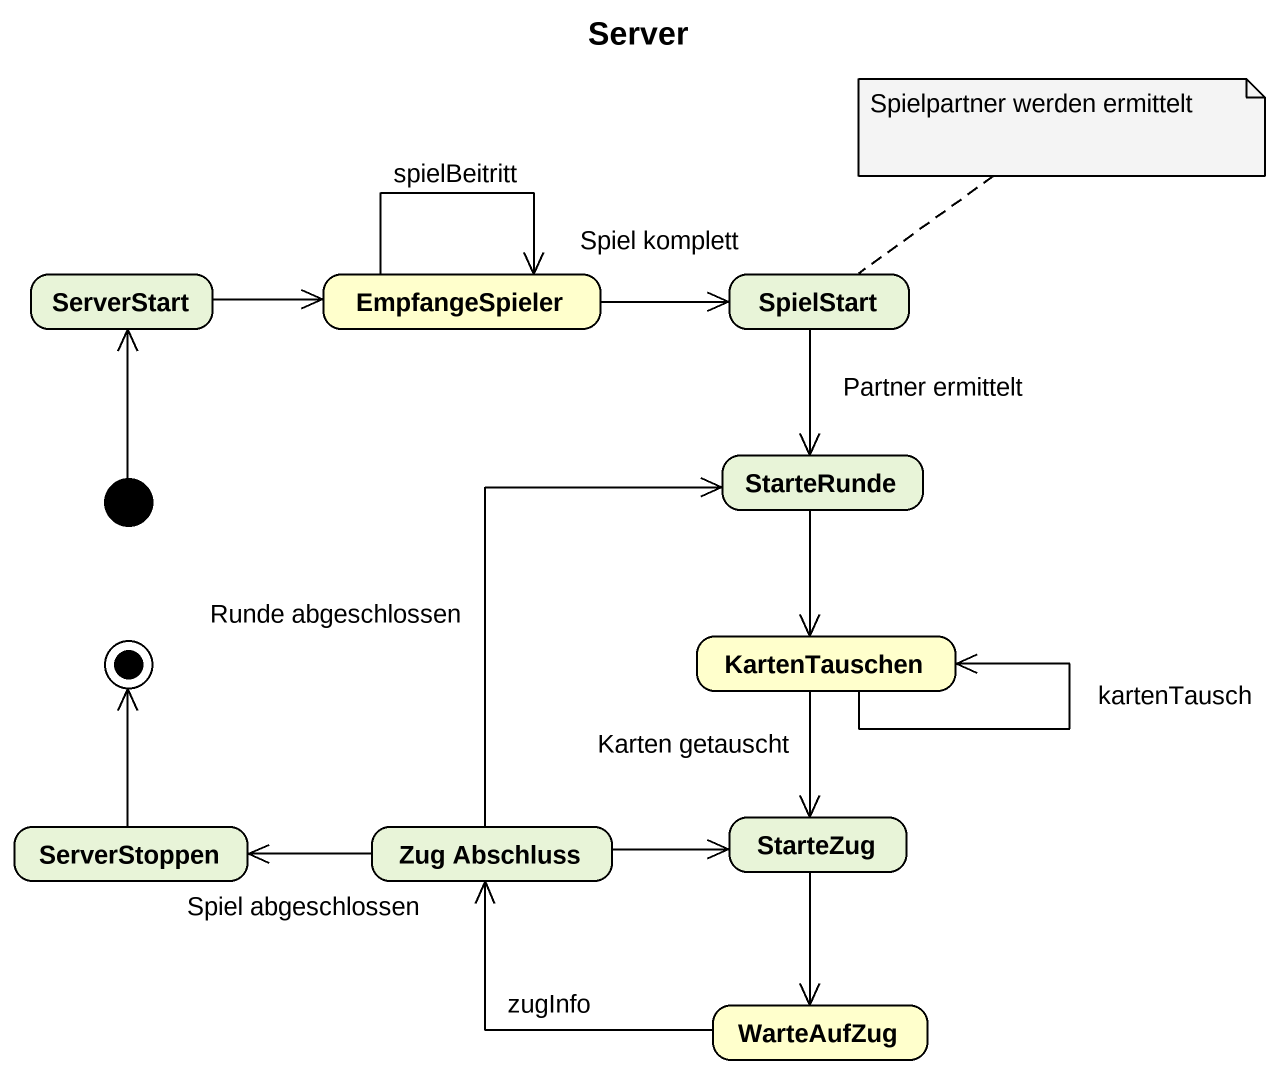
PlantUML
@startuml
title Server
hide empty description
state ServerStart
state EmpfangeSpieler #FFFFCC
state SpielStart
state StarteRunde
state KartenTauschen #FFFFCC
state ServerStoppen
state "Zug Abschluss" as Zug_Abschluss
state StarteZug
state WarteAufZug #FFFFCC
[*] -up-> ServerStart
ServerStart -right-> EmpfangeSpieler
EmpfangeSpieler --> EmpfangeSpieler : spielBeitritt
EmpfangeSpieler -right-> SpielStart : Spiel komplett
SpielStart --> StarteRunde : Partner ermittelt
StarteRunde --> KartenTauschen
KartenTauschen --> KartenTauschen : kartenTausch
KartenTauschen --> StarteZug : Karten getauscht
Zug_Abschluss -up-> StarteRunde : Runde abgeschlossen
Zug_Abschluss -left-> ServerStoppen : Spiel abgeschlossen
Zug_Abschluss -right-> StarteZug
StarteZug --> WarteAufZug
WarteAufZug -left-> Zug_Abschluss : zugInfo
ServerStoppen -up-> [*]
note top of SpielStart : Spielpartner werden ermittelt
@enduml
